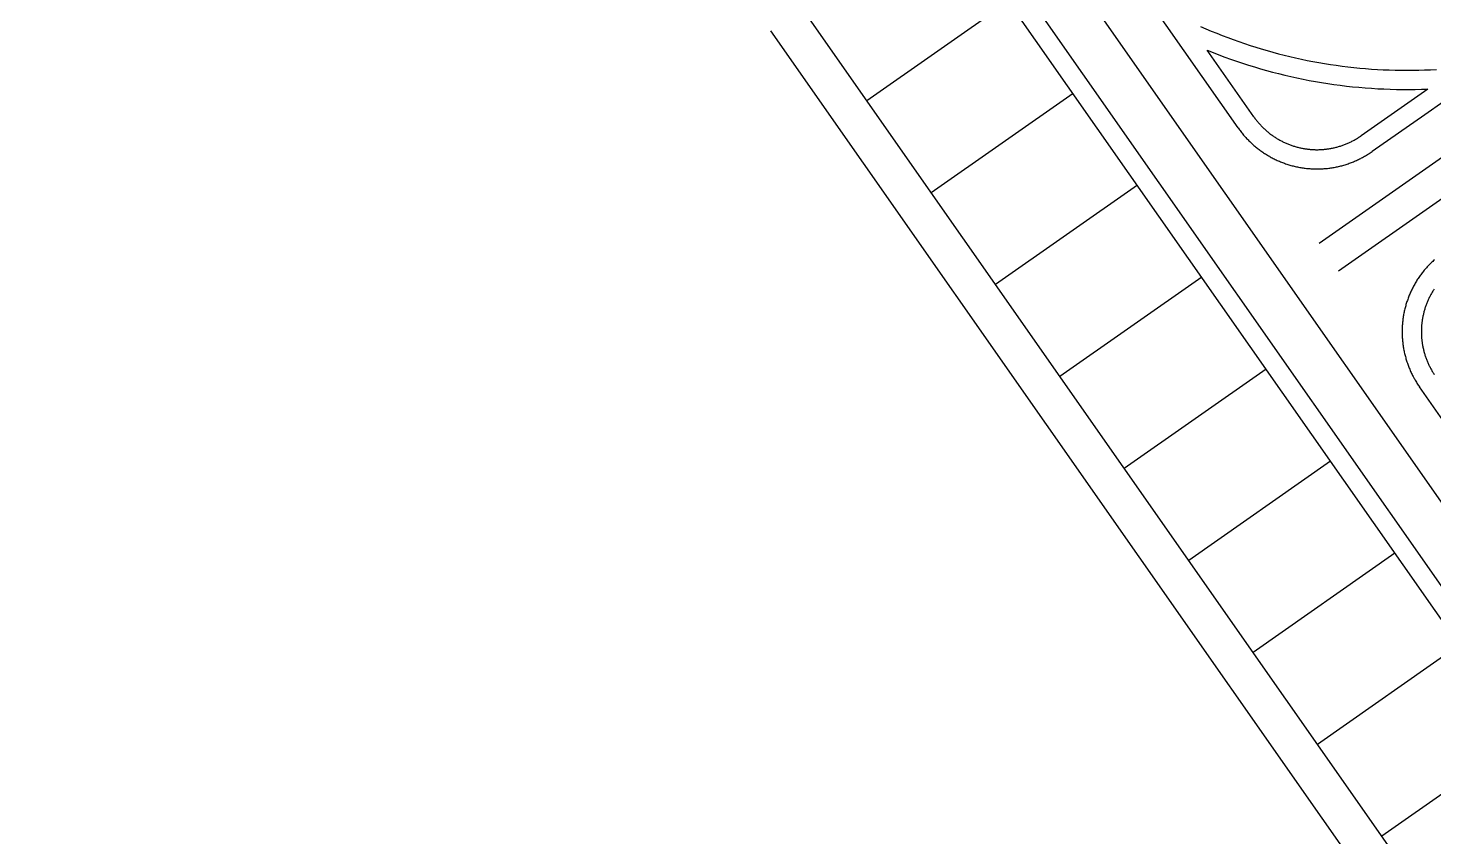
# Model space of a CAD drawing. Header units: metres. Extents: x 680594 to 684853, y 828874 to 830078.
# Drawn here: x 680752.8 to 680972, y 829244.8 to 829370.9 of the extents above; entities that cross this region are included whole.
import ezdxf

# ---------------------------------------------------------------- set-up
doc = ezdxf.new("R2010")
doc.units = ezdxf.units.M
doc.layers.add('PLOT_LINES', color=7, linetype='Continuous')

msp = doc.modelspace()

# ---------------------------------------------------------------- linework, layer by layer
at = {"layer": 'PLOT_LINES'}
for points in [[(681126.45, 829078), (680658.63, 829746.12)], [(681107.98, 829091.31), (680786.29, 829550.74)], [(681122.55, 829455.27), (680954.06, 829337.29)], [(681125.6, 829450.94), (680957.09, 829332.95)], [(680996, 829246.01), (680895.62, 829389.36)], [(680905.66, 829375.03), (680883.54, 829359.54)], [(680941.44, 829355.31), (680927.39, 829375.37)], [(680973.88, 829230.52), (680873.5, 829373.88)], [(680968.96, 829227.08), (680868.59, 829370.43)], [(680935.56, 829371.14), (680936.41, 829370.77), (680937.25, 829370.41), (680938.11, 829370.06), (680938.96, 829369.72), (680939.82, 829369.39), (680940.68, 829369.07), (680941.55, 829368.76), (680942.42, 829368.46), (680943.29, 829368.17), (680944.17, 829367.89), (680945.05, 829367.62), (680945.94, 829367.36), (680946.82, 829367.11), (680947.71, 829366.87), (680948.6, 829366.65), (680949.5, 829366.43), (680950.39, 829366.22), (680951.29, 829366.03), (680952.2, 829365.84), (680953.1, 829365.66), (680954, 829365.5), (680954.91, 829365.34), (680955.82, 829365.2), (680956.73, 829365.07), (680957.64, 829364.94), (680958.56, 829364.83), (680959.47, 829364.73), (680960.39, 829364.64), (680961.31, 829364.56), (680962.22, 829364.49), (680963.14, 829364.43), (680964.06, 829364.38), (680964.98, 829364.35), (680965.9, 829364.32), (680966.82, 829364.3), (680967.74, 829364.3), (680968.66, 829364.3), (680969.59, 829364.32), (680970.51, 829364.35), (680971.43, 829364.38), (680972.34, 829364.43)], [(680943.9, 829357.03), (680936.61, 829367.43)], [(680936.61, 829367.43), (680937.52, 829367.06), (680938.43, 829366.71), (680939.35, 829366.36), (680940.27, 829366.03), (680941.19, 829365.71), (680942.12, 829365.4), (680943.05, 829365.1), (680943.98, 829364.81), (680944.92, 829364.53), (680945.86, 829364.27), (680946.8, 829364.01), (680947.75, 829363.77), (680948.7, 829363.54), (680949.65, 829363.31), (680950.61, 829363.1), (680951.56, 829362.91), (680952.52, 829362.72), (680953.48, 829362.54), (680954.45, 829362.38), (680955.41, 829362.23), (680956.38, 829362.09), (680957.35, 829361.96), (680958.32, 829361.84), (680959.29, 829361.73), (680960.26, 829361.64), (680961.24, 829361.55), (680962.21, 829361.48), (680963.19, 829361.42), (680964.17, 829361.38), (680965.14, 829361.34), (680966.12, 829361.31), (680967.1, 829361.3), (680968.07, 829361.3), (680969.05, 829361.31), (680970.03, 829361.33), (680971.01, 829361.36)], [(680982.39, 829365.67), (680970.52, 829357.36)], [(680915.69, 829360.69), (680893.58, 829345.21)], [(680971.01, 829361.36), (680960.61, 829354.08)], [(680970.52, 829357.36), (680962.33, 829351.63)], [(680941.44, 829355.31), (680941.54, 829355.17), (680941.64, 829355.03), (680941.75, 829354.89), (680941.85, 829354.75), (680941.96, 829354.61), (680942.07, 829354.47), (680942.18, 829354.34), (680942.29, 829354.2), (680942.4, 829354.07), (680942.52, 829353.94), (680942.64, 829353.81), (680942.75, 829353.68), (680942.87, 829353.56), (680943, 829353.43), (680943.12, 829353.31), (680943.24, 829353.18), (680943.37, 829353.06), (680943.5, 829352.94), (680943.62, 829352.82), (680943.75, 829352.71), (680943.88, 829352.59), (680944.02, 829352.48), (680944.15, 829352.37), (680944.29, 829352.26), (680944.42, 829352.15), (680944.56, 829352.04), (680944.7, 829351.93), (680944.84, 829351.83), (680944.98, 829351.73), (680945.12, 829351.63), (680945.27, 829351.53), (680945.41, 829351.43), (680945.56, 829351.33), (680945.7, 829351.24), (680945.85, 829351.15), (680946, 829351.06), (680946.15, 829350.97), (680946.3, 829350.88), (680946.45, 829350.79), (680946.61, 829350.71), (680946.76, 829350.63), (680946.92, 829350.55), (680947.07, 829350.47), (680947.23, 829350.39), (680947.39, 829350.32), (680947.54, 829350.25), (680947.7, 829350.17), (680947.86, 829350.11), (680948.03, 829350.04), (680948.19, 829349.97), (680948.35, 829349.91), (680948.51, 829349.85), (680948.68, 829349.79), (680948.84, 829349.73), (680949.01, 829349.67), (680949.17, 829349.62), (680949.34, 829349.57), (680949.51, 829349.52), (680949.67, 829349.47), (680949.84, 829349.42), (680950.01, 829349.38), (680950.18, 829349.34), (680950.35, 829349.3), (680950.52, 829349.26), (680950.69, 829349.22), (680950.86, 829349.19), (680951.03, 829349.16), (680951.21, 829349.13), (680951.38, 829349.1), (680951.55, 829349.07), (680951.72, 829349.05), (680951.9, 829349.02), (680952.07, 829349), (680952.24, 829348.99), (680952.42, 829348.97), (680952.59, 829348.96), (680952.77, 829348.94), (680952.94, 829348.93), (680953.11, 829348.93), (680953.29, 829348.92), (680953.46, 829348.91), (680953.64, 829348.91), (680953.81, 829348.91), (680953.99, 829348.91), (680954.16, 829348.92), (680954.34, 829348.93), (680954.51, 829348.93), (680954.68, 829348.94), (680954.86, 829348.96), (680955.03, 829348.97), (680955.21, 829348.99), (680955.38, 829349), (680955.55, 829349.02), (680955.73, 829349.05), (680955.9, 829349.07), (680956.07, 829349.1), (680956.24, 829349.13), (680956.42, 829349.16), (680956.59, 829349.19), (680956.76, 829349.22), (680956.93, 829349.26), (680957.1, 829349.3), (680957.27, 829349.34), (680957.44, 829349.38), (680957.61, 829349.42), (680957.78, 829349.47), (680957.94, 829349.52), (680958.11, 829349.57), (680958.28, 829349.62), (680958.44, 829349.67), (680958.61, 829349.73), (680958.77, 829349.79), (680958.94, 829349.85), (680959.1, 829349.91), (680959.26, 829349.97), (680959.43, 829350.04), (680959.59, 829350.11), (680959.75, 829350.17), (680959.91, 829350.25), (680960.06, 829350.32), (680960.22, 829350.39), (680960.38, 829350.47), (680960.54, 829350.55), (680960.69, 829350.63), (680960.84, 829350.71), (680961, 829350.79), (680961.15, 829350.88), (680961.3, 829350.97), (680961.45, 829351.06), (680961.6, 829351.15), (680961.75, 829351.24), (680961.89, 829351.33), (680962.04, 829351.43), (680962.19, 829351.53), (680962.33, 829351.63)], [(680943.9, 829357.03), (680943.98, 829356.92), (680944.06, 829356.8), (680944.14, 829356.69), (680944.23, 829356.58), (680944.31, 829356.47), (680944.4, 829356.36), (680944.49, 829356.25), (680944.58, 829356.15), (680944.67, 829356.04), (680944.76, 829355.94), (680944.85, 829355.83), (680944.95, 829355.73), (680945.04, 829355.63), (680945.14, 829355.53), (680945.24, 829355.43), (680945.34, 829355.33), (680945.44, 829355.23), (680945.54, 829355.14), (680945.64, 829355.04), (680945.75, 829354.95), (680945.85, 829354.86), (680945.96, 829354.77), (680946.07, 829354.68), (680946.17, 829354.59), (680946.28, 829354.5), (680946.39, 829354.41), (680946.5, 829354.33), (680946.62, 829354.25), (680946.73, 829354.16), (680946.84, 829354.08), (680946.96, 829354), (680947.07, 829353.93), (680947.19, 829353.85), (680947.31, 829353.77), (680947.43, 829353.7), (680947.54, 829353.63), (680947.66, 829353.56), (680947.79, 829353.49), (680947.91, 829353.42), (680948.03, 829353.35), (680948.15, 829353.28), (680948.28, 829353.22), (680948.4, 829353.16), (680948.53, 829353.1), (680948.65, 829353.04), (680948.78, 829352.98), (680948.91, 829352.92), (680949.04, 829352.87), (680949.17, 829352.81), (680949.29, 829352.76), (680949.42, 829352.71), (680949.56, 829352.66), (680949.69, 829352.61), (680949.82, 829352.57), (680949.95, 829352.52), (680950.08, 829352.48), (680950.22, 829352.44), (680950.35, 829352.4), (680950.48, 829352.36), (680950.62, 829352.32), (680950.75, 829352.29), (680950.89, 829352.25), (680951.03, 829352.22), (680951.16, 829352.19), (680951.3, 829352.16), (680951.44, 829352.13), (680951.57, 829352.11), (680951.71, 829352.08), (680951.85, 829352.06), (680951.99, 829352.04), (680952.12, 829352.02), (680952.26, 829352), (680952.4, 829351.99), (680952.54, 829351.97), (680952.68, 829351.96), (680952.82, 829351.95), (680952.96, 829351.94), (680953.1, 829351.93), (680953.24, 829351.92), (680953.38, 829351.92), (680953.52, 829351.91), (680953.66, 829351.91), (680953.79, 829351.91), (680953.93, 829351.91), (680954.07, 829351.92), (680954.21, 829351.92), (680954.35, 829351.93), (680954.49, 829351.94), (680954.63, 829351.95), (680954.77, 829351.96), (680954.91, 829351.97), (680955.05, 829351.99), (680955.19, 829352), (680955.33, 829352.02), (680955.46, 829352.04), (680955.6, 829352.06), (680955.74, 829352.08), (680955.88, 829352.11), (680956.01, 829352.13), (680956.15, 829352.16), (680956.29, 829352.19), (680956.42, 829352.22), (680956.56, 829352.25), (680956.7, 829352.29), (680956.83, 829352.32), (680956.97, 829352.36), (680957.1, 829352.4), (680957.23, 829352.44), (680957.37, 829352.48), (680957.5, 829352.52), (680957.63, 829352.57), (680957.76, 829352.61), (680957.89, 829352.66), (680958.03, 829352.71), (680958.16, 829352.76), (680958.29, 829352.81), (680958.41, 829352.87), (680958.54, 829352.92), (680958.67, 829352.98), (680958.8, 829353.04), (680958.92, 829353.1), (680959.05, 829353.16), (680959.17, 829353.22), (680959.3, 829353.28), (680959.42, 829353.35), (680959.54, 829353.42), (680959.66, 829353.49), (680959.79, 829353.56), (680959.91, 829353.63), (680960.02, 829353.7), (680960.14, 829353.77), (680960.26, 829353.85), (680960.38, 829353.93), (680960.49, 829354), (680960.61, 829354.08)], [(680925.73, 829346.36), (680903.62, 829330.87)], [(680972.03, 829334.74), (680971.9, 829334.62), (680971.77, 829334.5), (680971.64, 829334.38), (680971.52, 829334.26), (680971.39, 829334.14), (680971.27, 829334.02), (680971.15, 829333.89), (680971.03, 829333.76), (680970.91, 829333.64), (680970.79, 829333.51), (680970.68, 829333.37), (680970.56, 829333.24), (680970.45, 829333.11), (680970.34, 829332.97), (680970.23, 829332.84), (680970.12, 829332.7), (680970.02, 829332.56), (680969.91, 829332.42), (680969.81, 829332.28), (680969.71, 829332.14), (680969.61, 829331.99), (680969.51, 829331.85), (680969.42, 829331.7), (680969.32, 829331.56), (680969.23, 829331.41), (680969.14, 829331.26), (680969.05, 829331.11), (680968.96, 829330.96), (680968.88, 829330.81), (680968.8, 829330.65), (680968.71, 829330.5), (680968.63, 829330.34), (680968.56, 829330.19), (680968.48, 829330.03), (680968.4, 829329.87), (680968.33, 829329.71), (680968.26, 829329.56), (680968.19, 829329.4), (680968.12, 829329.23), (680968.06, 829329.07), (680967.99, 829328.91), (680967.93, 829328.75), (680967.87, 829328.58), (680967.82, 829328.42), (680967.76, 829328.25), (680967.71, 829328.09), (680967.65, 829327.92), (680967.6, 829327.75), (680967.56, 829327.58), (680967.51, 829327.42), (680967.47, 829327.25), (680967.42, 829327.08), (680967.38, 829326.91), (680967.34, 829326.74), (680967.31, 829326.57), (680967.27, 829326.4), (680967.24, 829326.22), (680967.21, 829326.05), (680967.18, 829325.88), (680967.16, 829325.71), (680967.13, 829325.54), (680967.11, 829325.36), (680967.09, 829325.19), (680967.07, 829325.02), (680967.06, 829324.84), (680967.04, 829324.67), (680967.03, 829324.49), (680967.02, 829324.32), (680967.01, 829324.14), (680967, 829323.97), (680967, 829323.8), (680967, 829323.62), (680967, 829323.45), (680967, 829323.27), (680967, 829323.1), (680967.01, 829322.92), (680967.02, 829322.75), (680967.03, 829322.57), (680967.04, 829322.4), (680967.06, 829322.23), (680967.07, 829322.05), (680967.09, 829321.88), (680967.11, 829321.71), (680967.13, 829321.53), (680967.16, 829321.36), (680967.18, 829321.19), (680967.21, 829321.02), (680967.24, 829320.84), (680967.27, 829320.67), (680967.31, 829320.5), (680967.34, 829320.33), (680967.38, 829320.16), (680967.42, 829319.99), (680967.47, 829319.82), (680967.51, 829319.65), (680967.56, 829319.48), (680967.6, 829319.32), (680967.65, 829319.15), (680967.71, 829318.98), (680967.76, 829318.82), (680967.82, 829318.65), (680967.87, 829318.49), (680967.93, 829318.32), (680967.99, 829318.16), (680968.06, 829318), (680968.12, 829317.83), (680968.19, 829317.67), (680968.26, 829317.51), (680968.33, 829317.35), (680968.4, 829317.19), (680968.48, 829317.04), (680968.56, 829316.88), (680968.63, 829316.72), (680968.71, 829316.57), (680968.8, 829316.42), (680968.88, 829316.26), (680968.96, 829316.11), (680969.05, 829315.96), (680969.14, 829315.81), (680969.23, 829315.66), (680969.32, 829315.51), (680969.42, 829315.36), (680969.51, 829315.22), (680969.61, 829315.07), (680969.71, 829314.93)], [(680935.77, 829332.02), (680913.65, 829316.53)], [(680972.01, 829330.19), (680971.93, 829330.07), (680971.86, 829329.95), (680971.79, 829329.83), (680971.71, 829329.71), (680971.64, 829329.59), (680971.57, 829329.47), (680971.5, 829329.35), (680971.44, 829329.23), (680971.37, 829329.11), (680971.31, 829328.98), (680971.24, 829328.86), (680971.18, 829328.73), (680971.12, 829328.61), (680971.06, 829328.48), (680971.01, 829328.35), (680970.95, 829328.22), (680970.9, 829328.09), (680970.85, 829327.96), (680970.8, 829327.83), (680970.75, 829327.7), (680970.7, 829327.57), (680970.65, 829327.44), (680970.61, 829327.31), (680970.56, 829327.18), (680970.52, 829327.04), (680970.48, 829326.91), (680970.44, 829326.77), (680970.41, 829326.64), (680970.37, 829326.5), (680970.34, 829326.37), (680970.31, 829326.23), (680970.28, 829326.1), (680970.25, 829325.96), (680970.22, 829325.82), (680970.19, 829325.69), (680970.17, 829325.55), (680970.15, 829325.41), (680970.13, 829325.27), (680970.11, 829325.13), (680970.09, 829325), (680970.07, 829324.86), (680970.06, 829324.72), (680970.04, 829324.58), (680970.03, 829324.44), (680970.02, 829324.3), (680970.01, 829324.16), (680970.01, 829324.02), (680970, 829323.88), (680970, 829323.74), (680970, 829323.6), (680970, 829323.46), (680970, 829323.32), (680970, 829323.19), (680970.01, 829323.05), (680970.01, 829322.91), (680970.02, 829322.77), (680970.03, 829322.63), (680970.04, 829322.49), (680970.06, 829322.35), (680970.07, 829322.21), (680970.09, 829322.07), (680970.11, 829321.93), (680970.13, 829321.79), (680970.15, 829321.66), (680970.17, 829321.52), (680970.19, 829321.38), (680970.22, 829321.24), (680970.25, 829321.11), (680970.28, 829320.97), (680970.31, 829320.83), (680970.34, 829320.7), (680970.37, 829320.56), (680970.41, 829320.43), (680970.44, 829320.29), (680970.48, 829320.16), (680970.52, 829320.03), (680970.56, 829319.89), (680970.61, 829319.76), (680970.65, 829319.63), (680970.7, 829319.5), (680970.75, 829319.36), (680970.8, 829319.23), (680970.85, 829319.1), (680970.9, 829318.97), (680970.95, 829318.85), (680971.01, 829318.72), (680971.06, 829318.59), (680971.12, 829318.46), (680971.18, 829318.34), (680971.24, 829318.21), (680971.31, 829318.09), (680971.37, 829317.96), (680971.44, 829317.84), (680971.5, 829317.72), (680971.57, 829317.59), (680971.64, 829317.47), (680971.71, 829317.35), (680971.79, 829317.23), (680971.86, 829317.12), (680971.93, 829317), (680972.01, 829316.88)], [(680945.81, 829317.69), (680923.69, 829302.2)], [(680994.08, 829280.13), (680969.71, 829314.93)], [(680955.85, 829303.35), (680933.73, 829287.86)], [(680965.88, 829289.02), (680943.77, 829273.53)], [(680975.92, 829274.68), (680953.8, 829259.19)], [(680985.96, 829260.35), (680963.84, 829244.86)]]:
    msp.add_lwpolyline(points, dxfattribs=at)

doc.saveas('drawing.dxf')
